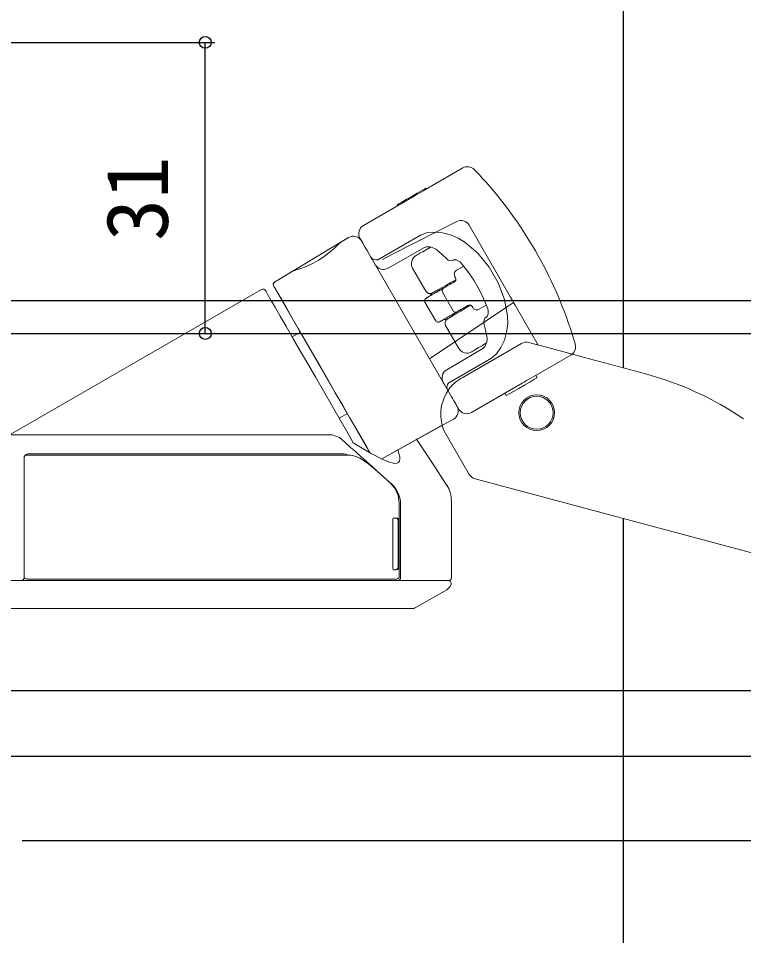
# Model space of a CAD drawing. Units: millimetres, scale not verified. Extents: x -525 to 525, y -783 to 779.
# Drawn here: x -265.9 to -188.7, y -601.3 to -503.6 of the extents above; entities that cross this region are included whole.
import ezdxf
from ezdxf.enums import TextEntityAlignment as Align

# ---------------------------------------------------------------- set-up
doc = ezdxf.new("R2010")
doc.units = ezdxf.units.MM
doc.header["$LTSCALE"] = 4
doc.layers.add('0-5_YKK_13', color=4, linetype='Continuous', lineweight=18)
doc.layers.add('0-7_YKK_D', color=6, linetype='Continuous')
doc.layers.add('0-9_YSS_K', color=3, linetype='Continuous')
doc.styles.add('ＭＳ ゴシック', font='')
doc.styles.get('ＭＳ ゴシック').set_extended_font_data('MS Gothic')

msp = doc.modelspace()

# ---------------------------------------------------------------- linework, layer by layer
at = {"layer": '0-5_YKK_13'}
for p, q in [((-222.543, -521.821), (-218.582, -519.534)), ((-229.168, -525.646), (-223.783, -522.537)), ((-222.456, -521.771), (-222.506, -521.684)), ((-225.537, -523.434), (-225.487, -523.521)), ((-217.918, -525.631), (-213.502, -533.28)), ((-230.748, -526.944), (-238.624, -531.677)), ((-230.748, -526.944), (-231.678, -527.503)), ((-229.367, -527.301), (-220.166, -543.237)), ((-223.102, -526.695), (-227.642, -529.316)), ((-228.363, -529.04), (-228.784, -528.311)), ((-222.667, -528.01), (-226.546, -530.204)), ((-222.468, -527.927), (-222.667, -528.01)), ((-219.467, -529.283), (-219.569, -529.342)), ((-222.523, -532.656), (-223.932, -530.214)), ((-236.656, -530.494), (-238.624, -531.677)), ((-219.356, -531.24), (-219.431, -531.11)), ((-238.73, -532.084), (-228.469, -549.856)), ((-220.309, -531.99), (-220.246, -532.099)), ((-220.247, -532.1), (-220.176, -532.059)), ((-219.323, -531.443), (-219.434, -531.505)), ((-240.004, -532.479), (-266.694, -547.889)), ((-222.297, -533.283), (-222.136, -533.191)), ((-220.764, -532.745), (-219.614, -534.737)), ((-222.625, -533.819), (-221.475, -535.811)), ((-222.118, -539.856), (-213.174, -533.847)), ((-217.531, -534.4), (-217.606, -534.271)), ((-213, -534.149), (-210.549, -538.395)), ((-218.726, -534.571), (-218.797, -534.612)), ((-218.796, -534.611), (-218.733, -534.72)), ((-220.686, -535.702), (-220.847, -535.795)), ((-216.069, -535.404), (-215.992, -535.36)), ((-235.878, -537.026), (-236.744, -537.526)), ((-219.006, -538.746), (-220.416, -536.305)), ((-211.584, -538.117), (-209.535, -538.666)), ((-220.305, -541.015), (-216.465, -538.753)), ((-218.659, -541.864), (-212.342, -538.217)), ((-216.465, -538.753), (-216.3, -538.622)), ((-209.535, -538.666), (-206.421, -539.501)), ((-220.083, -542.408), (-215.543, -539.787)), ((-207.082, -539.452), (-211.043, -541.74)), ((-205.622, -539.715), (-205.617, -539.716)), ((-234.244, -541.856), (-230.692, -548.008)), ((-218.834, -541.965), (-218.952, -542.039)), ((-218.834, -541.965), (-218.659, -541.864)), ((-210.676, -541.874), (-210.826, -541.614)), ((-212.283, -542.455), (-217.668, -545.564)), ((-219.784, -543.899), (-220.205, -543.17)), ((-214.117, -543.514), (-213.967, -543.774)), ((-231.744, -546.186), (-230.878, -545.686)), ((-227.22, -550.516), (-220.776, -546.921)), ((-227.219, -550.516), (-219.582, -546.283)), ((-220.668, -547.32), (-220.776, -546.921)), ((-220.604, -547.478), (-217.895, -552.17)), ((-274.8, -547.956), (-265.8, -547.956)), ((-231.721, -548.228), (-232.502, -547.956)), ((-230.692, -548.008), (-230.242, -548.788)), ((-223.529, -548.371), (-223.508, -548.4)), ((-265.3, -553.322), (-265.3, -550.406)), ((-217.288, -552.636), (-161.427, -567.604)), ((-226.307, -553.056), (-226.182, -553.168)), ((-265.3, -554.951), (-265.3, -554.798)), ((-265.3, -554.951), (-265.3, -563.156)), ((-225.355, -557.051), (-225.355, -555.218)), ((-225.203, -555.359), (-225.203, -563.156)), ((-219.8, -563.156), (-219.8, -554.951)), ((-226.045, -557.106), (-226.045, -562.006)), ((-225.964, -556.806), (-225.757, -556.806)), ((-225.757, -556.806), (-225.65, -556.806)), ((-225.467, -557.106), (-225.467, -562.006)), ((-225.35, -562.006), (-225.35, -557.106)), ((-225.757, -562.306), (-225.964, -562.306)), ((-225.65, -562.306), (-225.757, -562.306)), ((-225.355, -563.006), (-225.355, -562.06)), ((-265.6, -563.456), (-274.8, -563.456)), ((-225.494, -563.456), (-227.9, -563.456))]:
    msp.add_line(p, q, dxfattribs=at)
for points in [[(-216.514, -520.613), (-216.821, -520.278), (-217.069, -520.013), (-217.239, -519.834), (-217.327, -519.742), (-217.361, -519.707)], [(-224.022, -522.559), (-223.442, -522.224), (-222.95, -521.94), (-222.622, -521.751), (-222.506, -521.684)], [(-223.783, -522.537), (-223.563, -522.41), (-223.303, -522.259), (-223.028, -522.101), (-222.766, -521.95), (-222.543, -521.821)], [(-225.537, -523.434), (-225.422, -523.368), (-225.093, -523.178), (-224.602, -522.894), (-224.022, -522.559)], [(-219.238, -525.24), (-226.013, -528.692), (-227.138, -529.266)], [(-217.002, -528.608), (-218.326, -527.468), (-219.079, -527.017), (-219.894, -526.67), (-220.751, -526.45), (-221.62, -526.375), (-222.439, -526.455), (-223.102, -526.695)], [(-228.784, -528.311), (-228.93, -528.057), (-229.071, -527.814), (-229.201, -527.589), (-229.314, -527.392), (-229.407, -527.231), (-229.477, -527.111), (-229.519, -527.037), (-229.534, -527.012)], [(-231.676, -527.506), (-231.704, -527.535), (-231.826, -527.66), (-232.02, -527.852), (-232.286, -528.103), (-232.621, -528.397), (-233.019, -528.716), (-233.47, -529.041), (-233.957, -529.355), (-234.462, -529.639), (-234.96, -529.884), (-235.428, -530.085), (-235.846, -530.244), (-236.193, -530.361), (-236.453, -530.441), (-236.618, -530.488), (-236.656, -530.498), (-236.654, -530.497)], [(-223.551, -528.84), (-223.505, -528.814), (-223.368, -528.738), (-223.145, -528.615), (-222.846, -528.449), (-222.482, -528.247), (-222.066, -528.017), (-221.993, -527.976)], [(-222.469, -527.932), (-222.398, -527.92), (-222.262, -527.917), (-222.099, -527.934), (-221.93, -527.971), (-221.765, -528.025), (-221.605, -528.095), (-221.454, -528.178), (-221.334, -528.268)], [(-221.334, -528.268), (-220.788, -528.739), (-220.261, -529.25)], [(-227.905, -529.834), (-228.062, -529.562), (-228.215, -529.297), (-228.363, -529.04)], [(-228.363, -529.04), (-228.278, -529.149), (-228.163, -529.236), (-228.019, -529.292), (-227.859, -529.327)], [(-227.642, -529.316), (-227.751, -529.328), (-227.859, -529.327)], [(-220.256, -529.243), (-220.149, -529.339), (-220.007, -529.397), (-219.859, -529.419), (-219.708, -529.402), (-219.575, -529.337)], [(-219.5, -529.298), (-219.478, -529.296), (-219.398, -529.297), (-219.281, -529.321), (-219.145, -529.371), (-219.003, -529.446), (-218.871, -529.544), (-218.759, -529.659)], [(-215.543, -539.787), (-215.005, -539.335), (-214.526, -538.664), (-214.157, -537.876), (-213.919, -537.023), (-213.809, -536.144), (-213.821, -535.265), (-214.151, -533.547), (-214.833, -531.759), (-215.799, -530.098), (-217.002, -528.608)], [(-219.248, -530.427), (-218.74, -530.133), (-218.488, -529.987)], [(-218.758, -529.658), (-218.059, -530.542), (-217.422, -531.485), (-216.852, -532.473), (-216.354, -533.496), (-215.937, -534.543)], [(-219.431, -531.11), (-219.487, -530.963), (-219.496, -530.807), (-219.455, -530.656), (-219.37, -530.524), (-219.248, -530.427)], [(-219.466, -531.649), (-219.395, -531.592), (-219.343, -531.514), (-219.318, -531.423), (-219.323, -531.328), (-219.356, -531.24)], [(-228.469, -549.856), (-228.493, -549.815), (-228.884, -549.137), (-229.381, -548.276), (-229.972, -547.254), (-230.642, -546.093), (-231.376, -544.821), (-232.158, -543.467), (-232.967, -542.065), (-233.787, -540.645), (-234.597, -539.243), (-235.378, -537.889), (-236.112, -536.617), (-236.783, -535.456), (-237.373, -534.434), (-237.87, -533.573), (-238.261, -532.895), (-238.538, -532.415), (-238.694, -532.145), (-238.73, -532.084)], [(-219.434, -531.505), (-219.923, -531.776), (-220.384, -532.031), (-220.801, -532.263), (-221.161, -532.463), (-221.454, -532.625), (-221.67, -532.745), (-221.803, -532.818), (-221.847, -532.843)], [(-220.642, -532.328), (-220.594, -532.3), (-220.545, -532.272), (-220.496, -532.244), (-220.447, -532.216), (-220.398, -532.187), (-220.348, -532.158), (-220.298, -532.129), (-220.247, -532.1)], [(-220.176, -532.059), (-220.114, -532.023), (-220.045, -531.983), (-219.971, -531.941), (-219.893, -531.895), (-219.811, -531.849), (-219.728, -531.801), (-219.645, -531.752), (-219.562, -531.704)], [(-219.562, -531.704), (-219.55, -531.698), (-219.538, -531.691), (-219.526, -531.684), (-219.514, -531.677), (-219.502, -531.67), (-219.49, -531.663), (-219.478, -531.656), (-219.466, -531.649)], [(-239.594, -532.589), (-239.529, -532.703), (-239.333, -533.043), (-239.011, -533.599), (-238.573, -534.359), (-238.027, -535.303), (-237.389, -536.409), (-236.673, -537.649), (-235.898, -538.992), (-235.081, -540.406), (-234.244, -541.856)], [(-222.496, -533.399), (-222.474, -533.386), (-222.451, -533.372), (-222.427, -533.359), (-222.402, -533.344), (-222.377, -533.33), (-222.351, -533.315), (-222.324, -533.299), (-222.297, -533.283)], [(-222.136, -533.191), (-222.059, -533.146), (-221.984, -533.103), (-221.91, -533.06), (-221.839, -533.019), (-221.771, -532.98), (-221.708, -532.944), (-221.651, -532.91), (-221.599, -532.881)], [(-221.83, -532.841), (-221.814, -532.832), (-221.769, -532.805), (-221.7, -532.766), (-221.62, -532.719)], [(-221.758, -532.799), (-221.77, -532.801), (-221.782, -532.807), (-221.793, -532.813)], [(-221.62, -532.719), (-221.539, -532.673), (-221.471, -532.634), (-221.425, -532.607), (-221.409, -532.598)], [(-221.599, -532.881), (-221.524, -532.838), (-221.447, -532.793), (-221.367, -532.747), (-221.284, -532.699), (-221.198, -532.649), (-221.11, -532.598), (-221.019, -532.546), (-220.926, -532.492)], [(-220.926, -532.492), (-220.852, -532.449), (-220.787, -532.412), (-220.732, -532.38), (-220.689, -532.355), (-220.658, -532.337), (-220.642, -532.328)], [(-220.642, -532.328), (-220.716, -532.388), (-220.771, -532.466), (-220.799, -532.558), (-220.798, -532.655), (-220.76, -532.743)], [(-213.502, -533.28), (-213.342, -533.556), (-213.174, -533.848), (-213, -534.149)], [(-222.496, -533.399), (-222.572, -533.459), (-222.629, -533.538), (-222.659, -533.63), (-222.66, -533.728), (-222.621, -533.817)], [(-220.24, -535.626), (-220.197, -535.6), (-220.067, -535.522), (-219.855, -535.395), (-219.568, -535.222), (-219.215, -535.01), (-218.806, -534.764), (-218.355, -534.493), (-217.765, -534.138)], [(-218.112, -534.216), (-218.195, -534.264), (-218.278, -534.312), (-218.362, -534.36), (-218.443, -534.407), (-218.521, -534.452), (-218.595, -534.495), (-218.664, -534.535), (-218.726, -534.571)], [(-218.016, -534.161), (-218.028, -534.168), (-218.04, -534.175), (-218.052, -534.182), (-218.064, -534.188), (-218.076, -534.195), (-218.088, -534.202), (-218.1, -534.209), (-218.112, -534.216)], [(-217.606, -534.271), (-217.666, -534.197), (-217.746, -534.146), (-217.837, -534.122), (-217.931, -534.128), (-218.016, -534.161)], [(-216.086, -534.143), (-216.34, -534.29), (-216.848, -534.584)], [(-219.476, -535.004), (-219.569, -535.057), (-219.66, -535.11), (-219.748, -535.161), (-219.834, -535.21), (-219.917, -535.258), (-219.997, -535.304), (-220.074, -535.349), (-220.149, -535.392)], [(-219.612, -534.736), (-219.566, -534.801), (-219.498, -534.847), (-219.424, -534.875), (-219.344, -534.883), (-219.265, -534.871), (-219.192, -534.84)], [(-219.192, -534.84), (-219.208, -534.849), (-219.239, -534.867), (-219.282, -534.892), (-219.337, -534.923), (-219.402, -534.961), (-219.476, -535.004)], [(-218.797, -534.612), (-218.848, -534.641), (-218.898, -534.67), (-218.948, -534.698), (-218.997, -534.727), (-219.046, -534.755), (-219.095, -534.784), (-219.144, -534.812), (-219.192, -534.84)], [(-216.848, -534.584), (-216.995, -534.639), (-217.151, -534.648), (-217.302, -534.607), (-217.434, -534.522), (-217.531, -534.4)], [(-215.938, -534.543), (-215.895, -534.695), (-215.877, -534.86), (-215.882, -535.017), (-215.906, -535.16), (-215.944, -535.273), (-215.983, -535.346), (-215.992, -535.36)], [(-221.473, -535.81), (-221.426, -535.876), (-221.358, -535.922), (-221.282, -535.949), (-221.201, -535.956), (-221.121, -535.942), (-221.046, -535.91)], [(-220.847, -535.795), (-220.874, -535.811), (-220.901, -535.826), (-220.927, -535.841), (-220.952, -535.856), (-220.977, -535.87), (-221.001, -535.884), (-221.024, -535.897), (-221.046, -535.91)], [(-220.149, -535.392), (-220.201, -535.422), (-220.258, -535.455), (-220.321, -535.492), (-220.389, -535.53), (-220.46, -535.572), (-220.534, -535.614), (-220.609, -535.658), (-220.686, -535.702)], [(-220.02, -535.491), (-220.1, -535.537), (-220.169, -535.577), (-220.214, -535.603), (-220.23, -535.612)], [(-220.187, -535.594), (-220.176, -535.588), (-220.166, -535.58), (-220.158, -535.57)], [(-219.809, -535.369), (-219.825, -535.378), (-219.871, -535.405), (-219.939, -535.444), (-220.02, -535.491)], [(-216.093, -535.425), (-216.229, -535.54), (-216.319, -535.696), (-216.354, -535.874), (-216.327, -536.046)], [(-216.335, -536.048), (-216.157, -536.76), (-216.022, -537.468)], [(-206.621, -538.308), (-206.633, -538.269), (-206.671, -538.139), (-206.741, -537.903), (-206.846, -537.556), (-206.982, -537.122)], [(-216.073, -538.17), (-216.17, -538.228), (-216.578, -538.473), (-216.935, -538.688), (-217.228, -538.864), (-217.446, -538.995), (-217.58, -539.076), (-217.625, -539.103)], [(-216.023, -537.47), (-216.003, -537.642), (-216.011, -537.838), (-216.04, -538.035), (-216.09, -538.227), (-216.161, -538.405), (-216.242, -538.549), (-216.3, -538.622)], [(-206.421, -539.501), (-205.635, -539.711), (-199.25, -541.422)], [(-218.952, -542.039), (-219.378, -542.349), (-219.752, -542.708), (-220.069, -543.098), (-220.33, -543.504), (-220.536, -543.914), (-220.692, -544.319), (-220.803, -544.71), (-220.876, -545.081), (-220.916, -545.429), (-220.93, -545.75), (-220.923, -546.042), (-220.9, -546.306), (-220.865, -546.544), (-220.822, -546.754), (-220.776, -546.921)], [(-210.676, -541.874), (-210.739, -541.91), (-211.009, -542.066), (-211.455, -542.324), (-212.019, -542.65), (-212.624, -542.999), (-213.188, -543.324), (-213.635, -543.582), (-213.904, -543.738), (-213.967, -543.774)], [(-211.043, -541.74), (-211.266, -541.869), (-211.528, -542.02), (-211.803, -542.178), (-212.063, -542.328), (-212.283, -542.455)], [(-220.205, -543.17), (-220.353, -542.913), (-220.506, -542.648), (-220.663, -542.376)], [(-220.202, -542.59), (-220.251, -542.746), (-220.275, -542.899), (-220.257, -543.042), (-220.205, -543.17)], [(-220.083, -542.408), (-220.149, -542.496), (-220.202, -542.59)], [(-219.034, -545.198), (-219.045, -545.179), (-219.079, -545.12), (-219.134, -545.024), (-219.209, -544.894), (-219.302, -544.734), (-219.409, -544.549), (-219.527, -544.344), (-219.654, -544.125), (-219.784, -543.899)], [(-265.8, -547.956), (-261.039, -547.956), (-256.289, -547.956), (-251.548, -547.956), (-246.818, -547.956), (-242.098, -547.956), (-237.395, -547.956), (-236.813, -547.956), (-236.534, -547.956), (-236.265, -547.956), (-236.011, -547.956), (-235.776, -547.956), (-235.559, -547.956), (-235.363, -547.956), (-235.189, -547.956), (-235.039, -547.956), (-234.912, -547.956), (-234.79, -547.956), (-234.311, -547.956), (-233.842, -547.956), (-233.384, -547.956), (-232.938, -547.956), (-232.502, -547.956)], [(-225.957, -553.395), (-226.53, -552.874), (-227.104, -552.354), (-227.678, -551.836), (-228.253, -551.318), (-228.829, -550.801), (-229.406, -550.284), (-229.984, -549.769), (-230.562, -549.254), (-231.141, -548.741), (-231.721, -548.228)], [(-225.521, -549.521), (-225.381, -549.927), (-225.294, -550.275), (-225.28, -550.542), (-225.325, -550.745), (-225.426, -550.889), (-225.587, -550.97), (-225.81, -550.988), (-226.092, -550.946), (-226.432, -550.848), (-226.829, -550.693), (-227.281, -550.487), (-227.782, -550.233), (-228.332, -549.933), (-228.934, -549.585), (-230.242, -548.788)], [(-220.271, -553.338), (-221.97, -550.747), (-223.508, -548.401)], [(-265, -550.106), (-255.335, -550.106), (-250.513, -550.106), (-245.7, -550.106), (-236.088, -550.106), (-235.499, -550.106), (-234.921, -550.106), (-234.358, -550.106), (-234.087, -550.106), (-233.824, -550.106), (-233.573, -550.106), (-233.335, -550.106), (-233.111, -550.106), (-232.902, -550.106), (-232.709, -550.106), (-232.532, -550.106), (-232.372, -550.106), (-232.227, -550.106), (-232.095, -550.106), (-231.973, -550.106), (-231.75, -550.106), (-231.328, -550.106), (-230.495, -550.106)], [(-231.298, -549.956), (-231.716, -549.956), (-232.145, -549.956), (-232.583, -549.956), (-233.031, -549.956), (-233.15, -549.956), (-233.285, -549.956), (-233.437, -549.956), (-233.605, -549.956), (-233.788, -549.956), (-233.986, -549.956), (-234.2, -549.956), (-234.431, -549.956), (-234.675, -549.956), (-234.929, -549.956), (-235.194, -549.956), (-235.469, -549.956), (-236.039, -549.956), (-236.621, -549.956), (-241.291, -549.956), (-245.974, -549.956), (-250.666, -549.956), (-255.368, -549.956), (-260.08, -549.956), (-264.8, -549.956)], [(-230.807, -550.106), (-231.084, -549.995), (-231.298, -549.956)], [(-227.623, -551.885), (-228.115, -551.471), (-228.603, -551.079), (-229.082, -550.731), (-229.538, -550.439), (-229.927, -550.243), (-230.217, -550.167), (-230.495, -550.106)], [(-226.347, -553.016), (-226.985, -552.45), (-227.623, -551.885)], [(-265.3, -554.798), (-265.3, -554.031), (-265.3, -553.322)], [(-265.3, -553.471), (-265.3, -553.932), (-265.3, -554.432), (-265.3, -554.951)], [(-225.355, -555.218), (-225.478, -554.4), (-225.809, -553.643), (-226.347, -553.016)], [(-226.182, -553.168), (-225.934, -553.421), (-225.717, -553.701), (-225.537, -554.002), (-225.393, -554.324), (-225.288, -554.661), (-225.225, -555.007), (-225.203, -555.359)], [(-219.815, -554.95), (-219.82, -554.519), (-219.925, -554.094), (-220.074, -553.68), (-220.294, -553.308)], [(-226.045, -557.106), (-226.04, -557.012), (-226.029, -556.927), (-226.011, -556.862), (-225.988, -556.82), (-225.964, -556.806)], [(-225.964, -562.306), (-225.988, -562.291), (-226.011, -562.25), (-226.029, -562.184), (-226.041, -562.1), (-226.045, -562.006)], [(-265.803, -563.456), (-253.734, -563.456), (-241.683, -563.456), (-235.669, -563.456), (-232.669, -563.456), (-231.937, -563.456), (-231.232, -563.456), (-230.892, -563.456), (-230.562, -563.456), (-230.243, -563.456), (-229.937, -563.456), (-229.643, -563.456), (-229.362, -563.456), (-229.097, -563.456), (-228.848, -563.456), (-228.616, -563.456), (-228.403, -563.456), (-228.209, -563.456), (-228.035, -563.456), (-227.879, -563.456), (-227.739, -563.456), (-227.611, -563.456), (-227.494, -563.456), (-227.281, -563.456), (-227.084, -563.456), (-226.279, -563.456), (-226.084, -563.456), (-225.899, -563.456), (-225.55, -563.456)], [(-225.646, -563.306), (-226.405, -563.306), (-227.153, -563.306), (-227.354, -563.306), (-227.462, -563.306), (-227.578, -563.306), (-227.705, -563.306), (-227.846, -563.306), (-228.002, -563.306), (-228.175, -563.306), (-228.364, -563.306), (-228.57, -563.306), (-228.791, -563.306), (-229.028, -563.306), (-229.28, -563.306), (-229.547, -563.306), (-229.828, -563.306), (-230.122, -563.306), (-230.428, -563.306), (-230.745, -563.306), (-231.071, -563.306), (-231.407, -563.306), (-232.099, -563.306), (-232.814, -563.306), (-235.728, -563.306), (-241.571, -563.306), (-253.276, -563.306), (-265, -563.306)], [(-220.166, -563.456), (-220.189, -563.456), (-220.422, -563.456), (-220.863, -563.456), (-221.458, -563.456), (-222.21, -563.456), (-223.135, -563.456), (-224.252, -563.456), (-225.494, -563.456)], [(-225.447, -563.456), (-224.176, -563.456), (-223.104, -563.456), (-222.199, -563.456), (-221.452, -563.456), (-220.872, -563.456), (-220.459, -563.456), (-220.204, -563.456), (-220.126, -563.456)], [(-223.573, -566.324), (-221.933, -565.378), (-220.3, -564.435)], [(-232.234, -566.456), (-232.534, -566.456), (-232.863, -566.456), (-233.213, -566.456), (-233.94, -566.456), (-234.681, -566.456), (-236.167, -566.456), (-239.126, -566.456), (-245.058, -566.456), (-251.002, -566.456), (-274.8, -566.456)], [(-224.074, -566.456), (-224.125, -566.456), (-224.195, -566.456), (-224.243, -566.456), (-224.303, -566.456), (-224.377, -566.456), (-224.467, -566.456), (-224.573, -566.456), (-224.693, -566.456), (-224.827, -566.456), (-224.975, -566.456), (-225.134, -566.456), (-225.305, -566.456), (-225.488, -566.456), (-225.683, -566.456), (-225.89, -566.456), (-226.109, -566.456), (-226.342, -566.456), (-226.587, -566.456), (-226.846, -566.456), (-227.118, -566.456), (-227.402, -566.456), (-227.698, -566.456), (-228.005, -566.456), (-228.324, -566.456), (-228.992, -566.456), (-229.342, -566.456), (-229.707, -566.456), (-230.096, -566.456), (-230.506, -566.456), (-230.9, -566.456), (-231.08, -566.456), (-231.176, -566.456), (-231.283, -566.456), (-231.41, -566.456), (-231.562, -566.456), (-231.746, -566.456), (-231.853, -566.456), (-231.969, -566.456), (-232.234, -566.456)]]:
    msp.add_lwpolyline(points, dxfattribs=at)
for radius in [1.9, 1.75]:
    msp.add_circle((-210.721, -545.595), radius, dxfattribs=at)
for centre, radius, start, end in [((-218.082, -520.4), 1, 43.85961, 120), ((-249.687, -550.772), 44.833, 17.72533, 42.27467), ((-218.784, -526.131), 1, 30, 117), ((-228.668, -526.512), 1, 120, 210), ((-230.233, -527.801), 1, 30, 121), ((-230.233, -527.801), 1, 30, 121), ((-223.066, -529.714), 1, 119, 210), ((-227.038, -529.334), 1, 210, 299.5), ((-238.47, -531.934), 0.3, 121, 210), ((-238.47, -531.934), 0.3, 121, 210), ((-239.854, -532.739), 0.3, 30, 120), ((-222.09, -532.406), 0.5, 210, 299), ((-221.58, -533.274), 0.5, 120, 165.573), ((-221.159, -533.031), 0.5, 74.427, 113.93682), ((-220.059, -534.936), 0.5, 306.06318, 345.573), ((-220.48, -535.179), 0.5, 254.427, 300), ((-219.983, -536.055), 0.5, 121, 210), ((-211.842, -539.083), 1, 75, 120), ((-218.14, -538.246), 1, 210, 301), ((-207.582, -538.586), 1, 300, 16.14039), ((-219.797, -541.876), 1, 120.5, 210), ((-208.309, -575.229), 35, 55.90895, 75), ((-220.067, -545.409), 1, 299, 30), ((-218.168, -544.698), 1, 210, 300), ((-219.993, -547.137), 0.7, 195.15211, 209.08339), ((-265, -550.406), 0.3, 90, 180), ((-264.8, -550.456), 0.5, 90, 155.15826), ((-217.029, -551.67), 1, 209.45768, 255), ((-225.762, -557.101), 0.295, 359.02747, 88.99349), ((-225.65, -557.106), 0.3, 0, 90), ((-225.762, -562.011), 0.295, 271.00649, 0.97255), ((-225.65, -562.006), 0.3, 270, 0), ((-265.6, -563.156), 0.3, 270, 314.31618), ((-265.6, -563.156), 0.3, 314.31618, 0), ((-265, -563.006), 0.3, 180, 270), ((-225.651, -563.01), 0.295, 270.91281, 0.88387), ((-225.499, -563.16), 0.296, 270.88734, 0.85965), ((-220.126, -563.756), 0.3, 344.51006, 90.00023), ((-220.1, -563.156), 0.3, 269.99943, 357.82432), ((-220.8, -563.569), 1, 299.99383, 344.51239), ((-224.068, -565.456), 1, 269.99994, 299.71724)]:
    msp.add_arc(centre, radius, start, end, dxfattribs=at)
at = {"layer": '0-7_YKK_D'}
for p, q in [((-281.065, -506.156), (-245, -506.156)), ((-246, -537.156), (-246, -506.156)), ((-281.5, -533.656), (-97.004, -533.656)), ((-281.3, -533.656), (-97.004, -533.656)), ((-277.7, -537.156), (-245, -537.156)), ((-277.7, -537.156), (-117.004, -537.156)), ((-277.7, -537.156), (-117.004, -537.156)), ((-280.5, -575.156), (-97.158, -575.156)), ((-278.5, -582.156), (-161, -582.156)), ((-265.5, -591.156), (-97.158, -591.156)), ((-265.5, -591.156), (-77.004, -591.156)), ((-265.5, -591.156), (-77.004, -591.156))]:
    msp.add_line(p, q, dxfattribs=at)
for centre in [(-246, -506.156), (-246, -537.156)]:
    msp.add_circle(centre, 0.637, dxfattribs=at)
at = {"layer": '0-9_YSS_K'}
for p, q in [((-201.5, -432.656), (-201.5, -540.819)), ((-201.5, -556.866), (-201.5, -611.156))]:
    msp.add_line(p, q, dxfattribs=at)

# ---------------------------------------------------------------- texts
at = {"layer": '0-7_YKK_D', "style": 'ＭＳ ゴシック'}
msp.add_text('31', height=6.598, rotation=90, dxfattribs=at).set_placement((-248, -527.307), align=Align.BOTTOM_LEFT)

doc.saveas('drawing.dxf')
